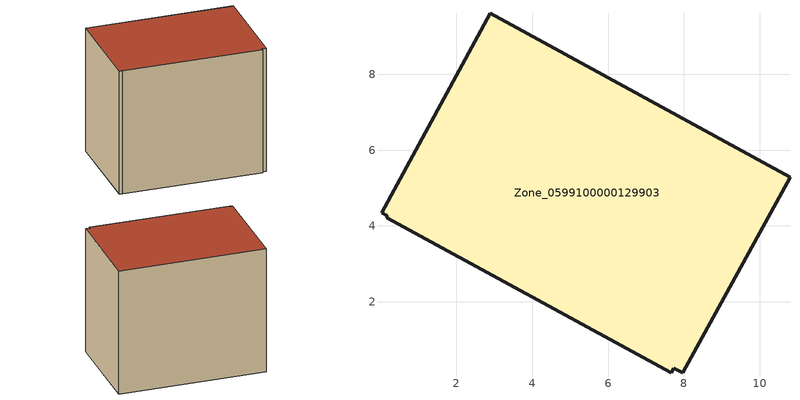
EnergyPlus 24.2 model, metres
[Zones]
Zone_0599100000129903
 floor ground (C_G): 2.9,9.62 10.8,5.28 7.98,0.12 7.73,0.25 7.67,0.13 0.16,4.21 0.18,4.26 0.03,4.35 z0
 wall outside (C_F): 10.8,5.28 2.9,9.62 0.03,4.35 0.18,4.26 0.16,4.21 7.67,0.13 7.73,0.25 7.98,0.12 10.8,5.28 z0:7.88
 roof outside (C_R): 7.73,0.25 7.98,0.12 10.8,5.28 2.9,9.62 0.03,4.35 0.18,4.26 0.16,4.21 7.67,0.13 z7.88
[BUILDING]
Pand.0599100000129903: North Axis=0; Terrain=City; Loads Convergence Tolerance Value=0.04; Temperature Convergence Tolerance Value=0.4; Solar Distribution=FullExterior; Maximum Number of Warmup Days=25; Minimum Number of Warmup Days=1
[Site:Location]
Rotterdam.The.Hague.AP_ZH_NLD Design_Conditions: Latitude=51.96; Longitude=4.45; Time Zone=1; Elevation=-4.5
[SITE:GROUNDTEMPERATURE:BUILDINGSURFACE]
18, 18, 18, 18, 18, 18, 18, 18, 18, 18, 18, 18
[MATERIAL] Thermal Absorptance=0.9; Solar Absorptance=0.7; Visible Absorptance=0.7
Name | Roughness | Thickness | Conductivity | Density | Specific Heat
G.TC.1946 | MediumSmooth | 0.15 | 1 | 540 | 1210
F.TC.1946 | Rough | 0.3 | 0.857143 | 1920 | 840
R.TC.1946 | MediumRough | 0.2 | 0.909091 | 1500 | 1000
[CONSTRUCTION]
C_G: G.TC.1946
C_F: F.TC.1946
C_R: R.TC.1946
[ZONE]
Zone_0599100000129903: Type=1; Multiplier=1; Ceiling Height=Autocalculate; Volume=Autocalculate; Floor Area=autocalculate; Part of Total Floor Area=Yes
[ZONEINFILTRATION:DESIGNFLOWRATE]
Infil_Zone_0599100000129903: Zone or ZoneList or Space or SpaceList=Zone_0599100000129903; Schedule=AlwaysOn; Design Flow Rate Calculation Method=Flow/Area; Flow Rate per Floor Area=0.003; Constant Term Coefficient=1; Temperature Term Coefficient=0; Velocity Term Coefficient=0; Velocity Squared Term Coefficient=0
[HVACTEMPLATE:ZONE:IDEALLOADSAIRSYSTEM]
Zone_0599100000129903: Maximum Heating Supply Air Temperature=50; Minimum Cooling Supply Air Temperature=13; Maximum Heating Supply Air Humidity Ratio=0.0156; Minimum Cooling Supply Air Humidity Ratio=0.0077; Heating Limit=NoLimit; Cooling Limit=NoLimit; Dehumidification Control Type=ConstantSensibleHeatRatio; Cooling Sensible Heat Ratio=0.7; Dehumidification Setpoint=60; Humidification Control Type=None; Humidification Setpoint=30; Outdoor Air Method=None; Outdoor Air Flow Rate per Person=0.00944; Outdoor Air Flow Rate per Zone Floor Area=0; Outdoor Air Flow Rate per Zone=0; Demand Controlled Ventilation Type=None; Outdoor Air Economizer Type=NoEconomizer; Heat Recovery Type=None; Sensible Heat Recovery Effectiveness=0.7; Latent Heat Recovery Effectiveness=0.65
[ZONECONTROL:THERMOSTAT]
ThermostatControl_Zone_0599100000129903: Zone or ZoneList=Zone_0599100000129903; Control Type Schedule=DualSetpointControlType; Control 1=Thermostat_Zone_0599100000129903; Temperature Difference Between Cutout And Setpoint=0
[THERMOSTATSETPOINT:DUALSETPOINT]
Thermostat_Zone_0599100000129903: Heating Setpoint Temperature Schedule=HeatingSetpoint_Zone_0599100000129903; Cooling Setpoint Temperature Schedule=CoolingSetpoint_Zone_0599100000129903
[SCHEDULE:COMPACT]
HeatingSetpoint_Zone_0599100000129903: Through: 12/31, For: AllDays, Until: 24:00, 21
CoolingSetpoint_Zone_0599100000129903: Through: 12/31, For: AllDays, Until: 24:00, 24
DualSetpointControlType: Through: 12/31, For: AllDays, Until: 24:00, 4
AlwaysOn: Through: 12/31, For: AllDays, Until: 24:00, 1
